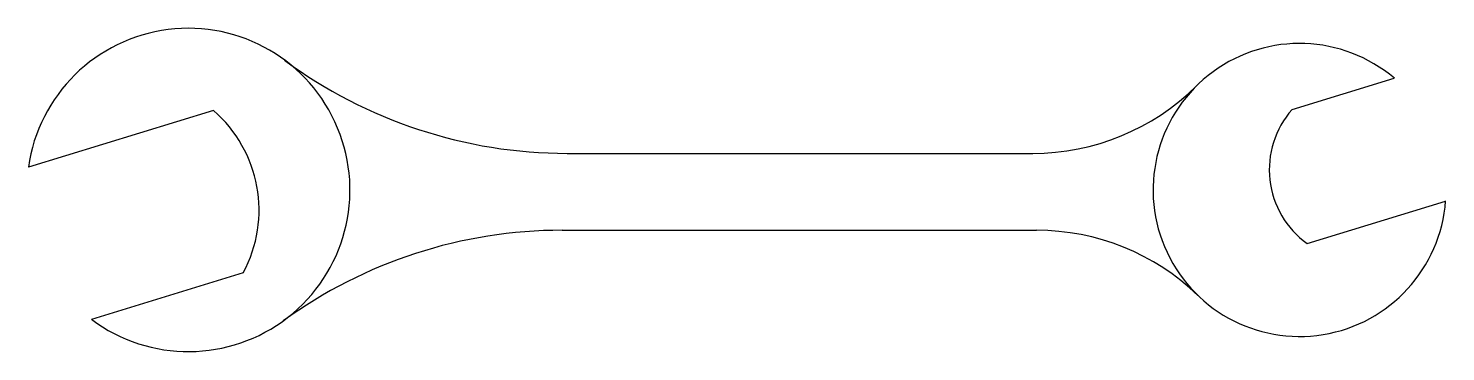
# Model space of a CAD drawing. Header units: millimetres. Extents: x 85 to 225, y 134 to 166.
import ezdxf

# ---------------------------------------------------------------- set-up
doc = ezdxf.new("R2010")
doc.units = ezdxf.units.MM

msp = doc.modelspace()

# ---------------------------------------------------------------- linework, layer by layer
for p, q in [((209.95, 157.9), (220.07, 161)), ((103.17, 157.8), (84.85, 152.2)), ((138.19, 153.57), (184.28, 153.57)), ((211.44, 144.64), (225.15, 148.83)), ((137.7, 145.96), (184.65, 145.96)), ((106.11, 141.74), (91.09, 137.14))]:
    msp.add_line(p, q)
for centre, radius, start, end in [((100.69, 149.95), 16, 233.1345, 171.9089), ((210.69, 149.95), 14.5, 49.6796, 355.7717), ((138.19, 200.57), 47, 233.4666, 270), ((184.28, 176.57), 23, 270, 314.7734), ((94.69, 147.95), 13, 331.4731, 49.283), ((216.69, 151.95), 9, 138.5366, 234.2769), ((216.69, 151.95), 9, 339.7231, 340.0615), ((137.7, 98.96), 47, 90, 125.9778), ((184.65, 122.96), 23, 46.0158, 90)]:
    msp.add_arc(centre, radius, start, end)

doc.saveas('drawing.dxf')
